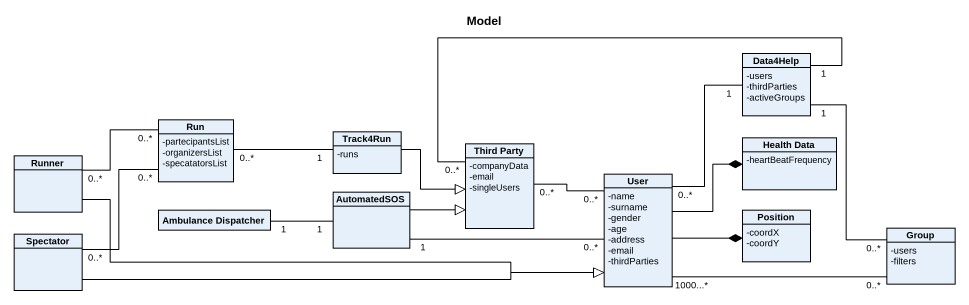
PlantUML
@startuml
title Model
hide circle
hide empty members
skinparam classAttributeIconSize 0
class Data4Help {
  -users
  -thirdParties
  -activeGroups
}
class Run {
  -partecipantsList
  -organizersList
  -specatatorsList
}
class Runner
class Track4Run {
  -runs
}
class "Third Party" as Third_Party {
  -companyData
  -email
  -singleUsers
}
class "Health Data" as Health_Data {
  -heartBeatFrequency
}
class AutomatedSOS
class User {
  -name
  -surname
  -gender
  -age
  -address
  -email
  -thirdParties
}
class Spectator
class "Ambulance Dispatcher" as Ambulance_Dispatcher
class Position {
  -coordX
  -coordY
}
class "Group" as Group_ {
  -users
  -filters
}
Data4Help "1" -left- "0..*" Third_Party
Data4Help "1" -- "0..*" Group_
Run "0..*" -right- "1" Track4Run
Runner "0..*" -right- "0..*" Run
Runner -right-|> User
Track4Run -right-|> Third_Party
Third_Party "0..*" -right- "0..*" User
Health_Data *-left- User
AutomatedSOS -right-|> Third_Party
AutomatedSOS "1" -right- "0..*" User
User "0..*" -up- "1" Data4Help
User "1000...*" -right- "0..*" Group_
Spectator "0..*" -up- "0..*" Run
Spectator -right-|> User
Ambulance_Dispatcher "1" -right- "1" AutomatedSOS
Position *-left- User
@enduml
